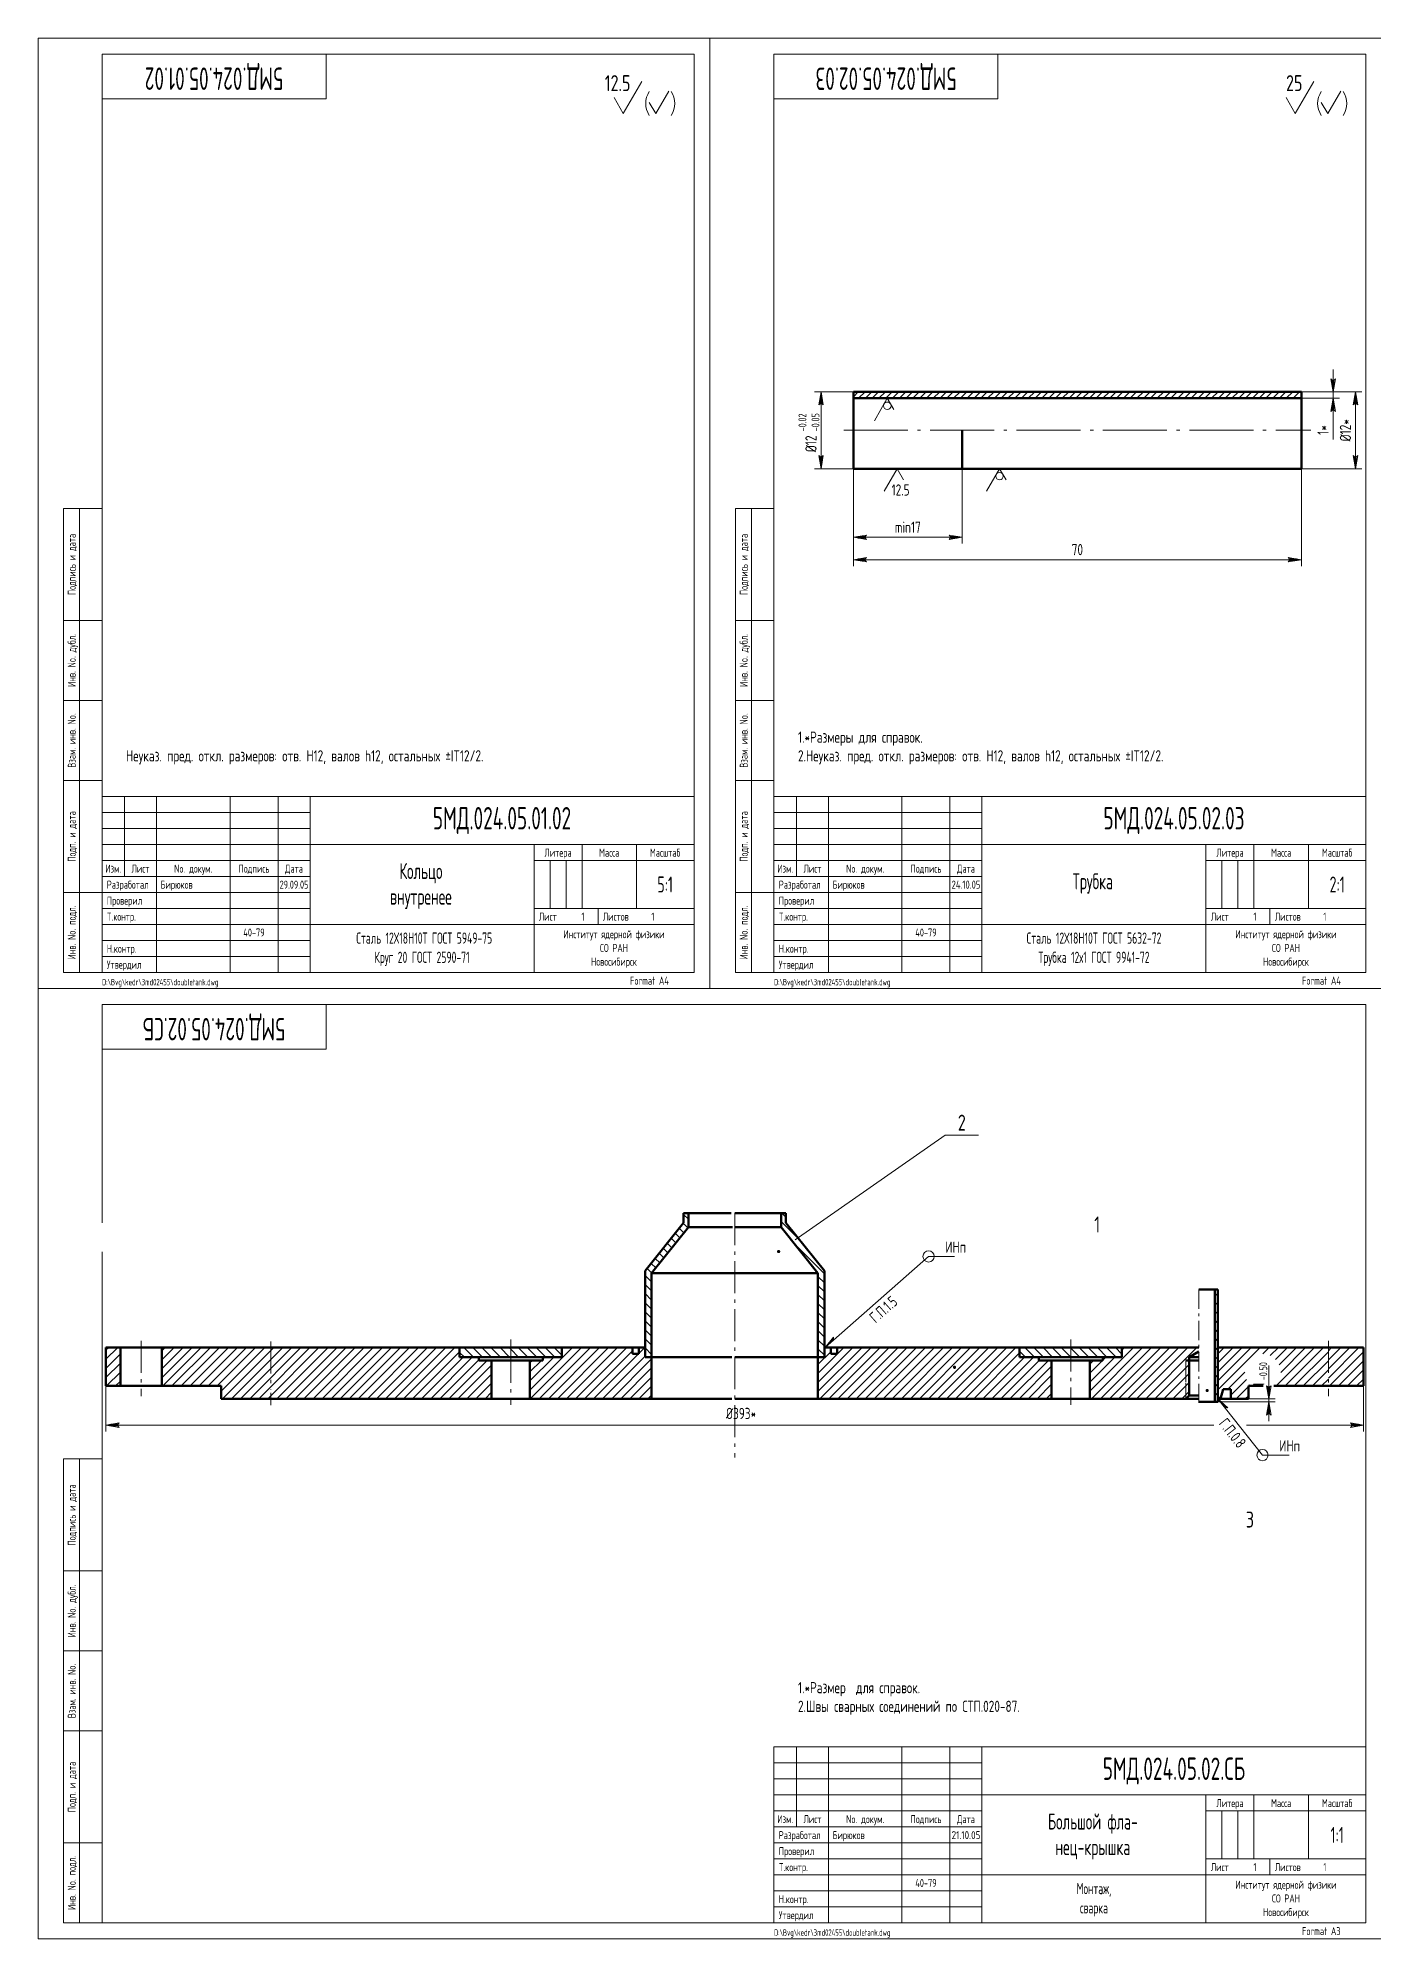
# Model space of a CAD drawing. Extents: x -414 to 4851, y -2165 to 1761.
# Drawn here: x -414 to 3, y 1014 to 1608 of the extents above; entities that cross this region are included whole.
import ezdxf
from ezdxf.enums import TextEntityAlignment as Align

# ---------------------------------------------------------------- set-up
doc = ezdxf.new("R2010")
doc.units = 0
for name, pattern in [('S-P10', [15, 10, -2, 1, -2]), ('S-P20', [27, 20, -3, 1, -3]), ('S-P6', [9.8, 6, -1.5, 0.8, -1.5])]:
    doc.linetypes.add(name, pattern=pattern)
for name, color, linetype, lineweight in [('1', 9, 'CONTINUOUS', 20), ('2', 2, 'CONTINUOUS', 50), ('DIM', 4, 'CONTINUOUS', 20), ('HATCH', 5, 'CONTINUOUS', 20), ('TR', 3, 'CONTINUOUS', 20)]:
    doc.layers.add(name, color=color, linetype=linetype, lineweight=lineweight)
doc.styles.add('SIMPLEX', font='simplex.shx', dxfattribs={"width": 0.7})
pattern_1 = [(45, (-1573.865780161137, -28.8072000388579), (-1.414213562373095, 1.414213562373095), [])]
pattern_2 = [(135, (-1573.865780161137, -28.8072000388579), (-1.414213562373095, -1.414213562373095), [])]

# ---------------------------------------------------------------- blocks, each defined once
blk = doc.blocks.new('SHTAMP1')
at = {"layer": 'DIM', "color": 2}
for p, q in [((-185, 55), (0, 55)), ((-185, 55), (-185, 0)), ((-178, 55), (-178, 29.99999999999999)), ((-168, 55), (-168, 0)), ((-145, 55), (-145, 0)), ((-130, 55), (-130, 0)), ((-120, 55), (-120, 0)), ((-120, 40), (0, 40)), ((-49.99999999999997, 40), (-50, 0)), ((-34.99999999999997, 40), (-34.99999999999997, 20)), ((-17.99999999999997, 40), (-17.99999999999997, 20.00000000000001)), ((-185, 35), (-120, 35)), ((-185, 30), (-120, 30)), ((-49.99999999999997, 35), (0, 35)), ((-50, 20), (0, 20)), ((-29.99999999999994, 20.00000000000001), (-29.99999999999997, 15)), ((-120, 15), (0, 15))]:
    blk.add_line(p, q, dxfattribs=at)
at = {"layer": 'DIM'}
for p, q in [((-185, 50), (-120, 50)), ((-185, 45), (-120, 45)), ((-185, 40), (-120, 40)), ((-44.99999999999997, 35), (-44.99999999999997, 20)), ((-39.99999999999997, 35), (-39.99999999999997, 20)), ((-185, 25), (-120, 25)), ((-185, 20), (-120, 20)), ((-185, 15), (-120, 15)), ((-185, 10), (-120, 10)), ((-185, 5), (-120, 5))]:
    blk.add_line(p, q, dxfattribs=at)
at = {"layer": 'DIM', "style": 'SIMPLEX', "width": 0.6}
blk.add_text('1', height=2.5, dxfattribs=at).set_placement((-35.17607202795625, 16.2))
at = {"layer": 'DIM', "style": 'SIMPLEX', "width": 0.6, "flags": 8}
blk.add_attdef('ОБОЗНАЧЕНИЕ2', text='', height=7, dxfattribs=at).set_placement((-117, 60), align=Align.MIDDLE)
at = {"layer": 'DIM', "style": 'SIMPLEX', "width": 0.6}
for tag, height, p in [('ОБОЗНАЧЕНИЕ', 7, (-60, 47.5)), ('МАСШТАБ', 5, (-9, 27.5))]:
    blk.add_attdef(tag, text='', height=height, dxfattribs=at).set_placement(p, align=Align.MIDDLE)
at = {"layer": 'DIM', "style": 'SIMPLEX', "width": 0.9108433734939759}
blk.add_attdef('ДАТА', text='', height=2.5, dxfattribs=at).set_placement((-129.5, 26.2), (-120.5, 26.2), align=Align.FIT)
at = {"layer": 'DIM', "style": 'SIMPLEX', "width": 0.6}
for tag, p in [('ЛИСТОВ', (-13.325, 16.2)), ('FORMAT', (-20, -3.8))]:
    blk.add_attdef(tag, p, '', height=2.5, dxfattribs=at)
blk.add_attdef('ТЕЛЕФОН', text='', height=2.5, dxfattribs=at).set_placement((-137.5, 12.5), align=Align.MIDDLE_CENTER)
at = {"layer": 'TR', "style": 'SIMPLEX', "width": 0.7}
for s, p in [('Литера', (-42.49999999999997, 36.2)), ('Масса', (-26.49999999999997, 36.2)), ('Масштаб', (-9, 36.2)), ('Изм.', (-181.5, 31.2)), ('Лист', (-173, 31.2)), ('No. докум.', (-156.5, 31.2)), ('Подпись', (-137.5, 31.2)), ('Дата', (-125, 31.2)), ('Институт ядерной физики', (-25, 10.70243239950646)), ('СО РАН', (-25, 6.416718113792172)), ('Новосибирск', (-25, 2.131003828077887))]:
    blk.add_text(s, height=2.5, dxfattribs=at).set_placement(p, align=Align.CENTER)
at = {"layer": 'TR', "style": 'SIMPLEX'}
for s, width, p in [('Разработал', 0.6, (-183.5, 26.2)), ('T.контр.', 0.7, (-183.5, 16.2)), ('Проверил', 0.7, (-183.5, 21.2)), ('Лист', 0.7, (-48.5, 16.2)), ('Листов', 0.7, (-28.49999999999997, 16.2)), ('Н.контр.', 0.7, (-183.5, 6.200000000000001)), ('Утвердил', 0.7, (-183.5, 1.200000000000001))]:
    blk.add_text(s, height=2.5, dxfattribs=dict(at, width=width)).set_placement(p)
at = {"layer": 'TR', "style": 'SIMPLEX', "width": 0.6}
for tag, height, p in [('НАИМЕНОВАНИЕ', 5, (-85.34568711718521, 29.20002082529924)), ('НАИМЕНОВАНИЕ2', 5, (-85.34568711718521, 21.20002082529924)), ('МАТЕРИАЛ', 3.5, (-85, 9)), ('СОРТАМЕНТ', 3.5, (-85, 3))]:
    blk.add_attdef(tag, text='', height=height, dxfattribs=at).set_placement(p, align=Align.CENTER)
for tag, p, height in [('РАЗРАБОТАЛ', (-166.7, 26.2), 2.5), ('ПРОВЕРИЛ', (-166.7, 21.2), 2.5), ('НОРМОКОНТРОЛЬ', (-166.7, 6.199999999999998), 2.5), ('УТВЕРДИЛ', (-166.7, 1.199999999999999), 2.5), ('ФАЙЛ', (-185, -4), 2)]:
    blk.add_attdef(tag, p, '', height=height, dxfattribs=at)
blk = doc.blocks.new('LEADR')
at = {"layer": 'DIM'}
for p, q in [((-1.170416226631389, 0.2000000000000028), (0, 0)), ((-0.9997944300187243, -0.0002412563466975826), (-1.170416226631389, 0.2000000000000028)), ((0, 0), (-1.170416226631389, -0.1999999999999886)), ((-0.4381870021173455, 0.07487712356459042), (-1.063684681848329, 0.07474016190496968)), ((0, 0), (-1, 0)), ((-1.170416226631389, -0.1999999999999886), (-0.9997944300187243, -0.0002412563466975826)), ((-0.4396274744967172, -0.07512327059271229), (-1.063870801763059, -0.07525989858129378))]:
    blk.add_line(p, q, dxfattribs=at)
blk = doc.blocks.new('SVLEADR')
at = {"layer": 'DIM'}
for p, q in [((-1.170621796612664, -0.199758743653291), (-1, 0)), ((0, 0), (-1.170621796612664, -0.199758743653291)), ((-0.3755462257252447, -0.07510924514504325), (-1.064076371744335, -0.0750186422345962))]:
    blk.add_line(p, q, dxfattribs=at)

msp = doc.modelspace()

# ---------------------------------------------------------------- hatches: boundary and pattern name
at = {"layer": 'HATCH'}
h = msp.add_hatch(dxfattribs=at)
h.set_pattern_fill('U', color=256, scale=1.5, angle=45, style=0, pattern_type=0)
h.set_pattern_definition([(45, (-1573.865780161137, -28.8072000388579), (-1.060660171779821, 1.060660171779821), [])])
h.paths.add_polyline_path([(-19.52843712107688, 1497.359407019295), (-159.5284371210771, 1497.359407019295), (-159.5284371210773, 1495.359407019295), (-19.5284371210771, 1495.359407019295)])
h = msp.add_hatch(dxfattribs=at)
h.set_pattern_fill('U', color=256, scale=2, angle=135, style=0, pattern_type=0)
h.set_pattern_definition(pattern_2)
h.paths.add_polyline_path([(-211.092351725363, 1236.352095546136), (-211.0923517253627, 1240.731132119021), (-212.592351725363, 1240.731132119021), (-212.592351725363, 1237.731132119021), (-224.592351725363, 1222.720516598767), (-224.592351725363, 1195.731132119021), (-222.592351725363, 1195.731132119021), (-222.592351725363, 1221.966922339225)])
h = msp.add_hatch(dxfattribs=at)
h.set_pattern_fill('U', color=256, scale=2, angle=135, style=0, pattern_type=0)
h.set_pattern_definition(pattern_2)
h.paths.add_polyline_path([(-180.592351725363, 1237.731132119021), (-180.592351725363, 1240.731132119021), (-182.092351725363, 1240.731132119021), (-182.092351725363, 1236.352095546136), (-170.592351725363, 1221.966922339226), (-170.592351725363, 1195.731132119021), (-168.592351725363, 1195.731132119021), (-168.592351725363, 1222.720516598767)])
h = msp.add_hatch(dxfattribs=at)
h.set_pattern_fill('U', color=256, scale=2, angle=135, style=0, pattern_type=0)
h.set_pattern_definition(pattern_2)
h.paths.add_polyline_path([(-45.59235172536296, 1216.84557915479), (-46.59235172536296, 1216.84557915479), (-46.59235172536296, 1181.731132119021), (-45.59235172536296, 1181.731132119021)])
h = msp.add_hatch(dxfattribs=at)
h.set_pattern_fill('U', color=256, scale=2, angle=45, style=0, pattern_type=0)
h.set_pattern_definition([(45, (-1683.463219080083, -44.39706941468853), (-1.414213562373095, 1.414213562373095), [])])
h.paths.add_polyline_path([(-393.092351725363, 1186.731132119021), (-388.592351725363, 1186.731132119021), (-388.592351725363, 1198.731132119021), (-393.092351725363, 1198.731132119021)])
h = msp.add_hatch(dxfattribs=at)
h.set_pattern_fill('U', color=256, scale=2, angle=45, style=0, pattern_type=0)
h.set_pattern_definition(pattern_1)
h.paths.add_polyline_path([(-375.592351725363, 1198.731132119021), (-375.592351725363, 1186.731132119021), (-357.092351725363, 1186.731132119021), (-357.092351725363, 1182.731132119021), (-289.0512339740667, 1182.731132119021), (-272.5923517253627, 1182.731132119021), (-272.5923517253627, 1194.731132119022), (-276.592351725363, 1194.731132119022), (-276.592351725363, 1195.731132119022), (-282.5923517253627, 1195.731132119022), (-282.5923517253627, 1198.731132119021), (-352.592351725363, 1198.731132119021)])
h = msp.add_hatch(dxfattribs=at)
h.set_pattern_fill('U', color=256, scale=2, angle=135, style=0, pattern_type=0)
h.set_pattern_definition(pattern_2)
h.paths.add_polyline_path([(-266.592351725363, 1195.731132119022), (-266.592351725363, 1197.69044177051), (-266.592351725363, 1198.731132119021), (-282.5923517253627, 1198.731132119021), (-282.5923517253627, 1195.731132119022)])
h = msp.add_hatch(dxfattribs=at)
h.set_pattern_fill('U', color=256, scale=2, angle=135, style=0, pattern_type=0)
h.set_pattern_definition(pattern_2)
h.paths.add_polyline_path([(-266.592351725363, 1198.731132119021), (-266.592351725363, 1197.69044177051), (-266.592351725363, 1195.731132119021), (-250.5923517253627, 1195.731132119022), (-250.5923517253627, 1198.731132119021)])
h = msp.add_hatch(dxfattribs=at)
h.set_pattern_fill('U', color=256, scale=2, angle=45, style=0, pattern_type=0)
h.set_pattern_definition(pattern_1)
h.paths.add_polyline_path([(-222.592351725363, 1195.731132119021), (-224.592351725363, 1195.731132119021), (-224.592351725363, 1198.731132119021), (-226.592351725363, 1198.731132119021), (-226.592351725363, 1196.731132119021), (-228.5923517253632, 1196.731132119021), (-228.592351725363, 1198.731132119021), (-231.592351725363, 1198.731132119021), (-250.5923517253627, 1198.731132119021), (-250.5923517253627, 1195.731132119022), (-256.592351725363, 1195.731132119022), (-256.592351725363, 1194.731132119022), (-260.5923517253627, 1194.731132119022), (-260.5923517253627, 1182.731132119021), (-222.592351725363, 1182.731132119021)])
h = msp.add_hatch(dxfattribs=at)
h.set_pattern_fill('U', color=256, scale=2, angle=45, style=0, pattern_type=0)
h.set_pattern_definition(pattern_1)
h.paths.add_polyline_path([(-97.59235172536273, 1194.731132119021), (-101.592351725363, 1194.731132119021), (-101.592351725363, 1195.731132119021), (-107.5923517253625, 1195.731132119021), (-107.592351725363, 1198.731132119021), (-161.592351725363, 1198.731132119021), (-164.592351725363, 1198.731132119021), (-164.592351725363, 1196.731132119021), (-166.592351725363, 1196.731132119021), (-166.592351725363, 1198.731132119021), (-168.592351725363, 1198.731132119021), (-168.592351725363, 1195.731132119021), (-170.592351725363, 1195.731132119021), (-170.592351725363, 1182.731132119021), (-97.5923517253625, 1182.731132119021)])
h = msp.add_hatch(dxfattribs=at)
h.set_pattern_fill('U', color=256, scale=2, angle=135, style=0, pattern_type=0)
h.set_pattern_definition(pattern_2)
h.paths.add_polyline_path([(-91.59235172536296, 1198.731132119021), (-107.5923517253625, 1198.731132119021), (-107.5923517253627, 1195.731132119021), (-91.59235172536296, 1195.731132119021)])
h = msp.add_hatch(dxfattribs=at)
h.set_pattern_fill('U', color=256, scale=2, angle=135, style=0, pattern_type=0)
h.set_pattern_definition(pattern_2)
h.paths.add_polyline_path([(-75.59235172536273, 1198.731132119021), (-91.59235172536296, 1198.731132119021), (-91.59235172536296, 1195.731132119021), (-75.5923517253625, 1195.731132119021)])
h = msp.add_hatch(dxfattribs=at)
h.set_pattern_fill('U', color=256, scale=2, angle=45, style=0, pattern_type=0)
h.set_pattern_definition(pattern_1)
h.paths.add_polyline_path([(-75.59235172536273, 1198.731132119021), (-75.59235172536273, 1195.731132119021), (-81.59235172536296, 1195.731132119021), (-81.59235172536296, 1194.731132119021), (-85.59235172536273, 1194.731132119021), (-85.59235172536273, 1182.731132119021), (-55.59235172536298, 1182.731132119021), (-54.59235172536296, 1183.731132119021), (-54.59235172536296, 1195.731132119021), (-51.59235172536296, 1197.462132119021), (-51.59235172536296, 1198.731132119021)])
h = msp.add_hatch(dxfattribs=at)
h.set_pattern_fill('U', color=256, scale=2, angle=45, style=0, pattern_type=0)
h.set_pattern_definition(pattern_1)
h.paths.add_polyline_path([(-25.98960842910537, 1191.141364971652, -0.2305861123141269), (-28.13769921575658, 1186.731132119021), (-11.09235172536296, 1186.731132119021), (-11.09235172536296, 1198.731132119021), (-45.59235172536273, 1198.731132119021), (-45.59235172536296, 1182.731132119021), (-44.79235172536301, 1182.731132119021), (-43.98850414806975, 1185.731132119021), (-41.59235172536296, 1185.731132119021), (-41.59235172536296, 1182.731132119021), (-36.09235172536296, 1182.731132119021), (-36.09235172536296, 1186.731132119021), (-35.04423216069563, 1186.731132119021, -0.2305861123141269), (-37.19232294734684, 1191.141364971652, -1)])
h = msp.add_hatch(dxfattribs=at)
h.set_pattern_fill('U', color=256, scale=2, angle=45, style=0, pattern_type=0)
h.set_pattern_definition([(45, (-1677.463219080083, -44.39706941468853), (-1.414213562373095, 1.414213562373095), [])])
h.paths.add_polyline_path([(-0.09235172536295977, 1198.731132119021), (-11.09235172536296, 1198.731132119021), (-11.09235172536296, 1186.731132119021), (-0.09235172536295977, 1186.731132119021)])

# ---------------------------------------------------------------- linework, layer by layer
at = {"layer": '1', "linetype": 'S-P20'}
msp.add_line((-162.5284371210769, 1485.359407019295), (-16.52843712107688, 1485.359407019295), dxfattribs=at)
at = {"layer": '1', "linetype": 'S-P10'}
for p, q in [((-196.592351725363, 1240.731132119021), (-196.592351725363, 1164.378509825842)), ((-382.092351725363, 1200.845694467935), (-382.092351725363, 1183.560395537328)), ((-341.592351725363, 1200.613816048931), (-341.592351725363, 1185.497222723101)), ((-266.592351725363, 1201.237035196696), (-266.592351725363, 1197.69044177051)), ((-91.59235172536296, 1201.237035196696), (-91.59235172536296, 1180.81275929767)), ((-11.09235172536296, 1200.845694467935), (-11.09235172536296, 1183.560395537328)), ((-266.592351725363, 1197.69044177051), (-266.592351725363, 1180.81275929767)), ((-341.592351725363, 1184.599209641813), (-341.592351725363, 1180.707809675194))]:
    msp.add_line(p, q, dxfattribs=at)
at = {"layer": '1', "linetype": 'S-P6'}
msp.add_line((-51.59235172536296, 1216.84557915479), (-51.59235172536296, 1180.731132119021), dxfattribs=at)
at = {"layer": '1'}
for p, q in [((-55.59235172536296, 1187.973662764211), (-55.59235172536296, 1194.731132119021)), ((-55.59235172536296, 1182.731132119021), (-55.59235172536296, 1187.605890395652))]:
    msp.add_line(p, q, dxfattribs=at)
at = {"layer": '2'}
for p, q in [((-19.52843712107688, 1497.359407019295), (-159.5284371210769, 1497.359407019295)), ((-159.5284371210769, 1497.359407019295), (-159.5284371210769, 1473.359407019295)), ((-19.52843712107688, 1473.359407019295), (-19.52843712107688, 1497.359407019295)), ((-19.52843712107688, 1495.359407019295), (-159.5284371210769, 1495.359407019295)), ((-125.5284371210769, 1485.359407019295), (-125.5284371210769, 1473.359407019295)), ((-159.5284371210769, 1473.359407019295), (-19.52843712107688, 1473.359407019295)), ((-224.592351725363, 1222.720516598767), (-212.592351725363, 1237.731132119021)), ((-222.592351725363, 1221.966922339225), (-211.092351725363, 1236.352095546136)), ((-212.592351725363, 1240.731132119021), (-212.592351725363, 1237.731132119021)), ((-197.6833086312668, 1240.731132119021), (-212.592351725363, 1240.731132119021)), ((-211.092351725363, 1236.352095546136), (-211.092351725363, 1240.731132119021)), ((-197.3153507555739, 1236.352095546136), (-211.092351725363, 1236.352095546136)), ((-180.592351725363, 1240.731132119021), (-196.592351725363, 1240.731132119021)), ((-182.092351725363, 1236.352095546136), (-196.592351725363, 1236.352095546136)), ((-182.092351725363, 1236.352095546136), (-182.092351725363, 1240.731132119021)), ((-170.592351725363, 1221.966922339225), (-182.092351725363, 1236.352095546136)), ((-180.592351725363, 1240.731132119021), (-180.592351725363, 1237.731132119021)), ((-168.592351725363, 1222.720516598767), (-180.592351725363, 1237.731132119021)), ((-224.592351725363, 1222.720516598767), (-224.592351725363, 1195.731132119021)), ((-222.592351725363, 1182.731132119021), (-222.592351725363, 1221.966922339225)), ((-170.5923517253632, 1221.966922339225), (-222.592351725363, 1221.966922339225)), ((-170.592351725363, 1182.731132119021), (-170.592351725363, 1221.966922339226)), ((-168.592351725363, 1222.720516598767), (-168.592351725363, 1195.731132119021)), ((-51.59235172536296, 1216.84557915479), (-45.59235172536296, 1216.84557915479)), ((-46.59235172536296, 1216.84557915479), (-46.59235172536296, 1181.731132119021)), ((-45.59235172536296, 1216.84557915479), (-45.59235172536296, 1181.731132119021)), ((-393.092351725363, 1198.731132119021), (-393.092351725363, 1186.731132119021)), ((-352.592351725363, 1198.731132119021), (-393.092351725363, 1198.731132119021)), ((-388.592351725363, 1198.731132119021), (-388.592351725363, 1186.731132119021)), ((-375.592351725363, 1186.731132119021), (-375.592351725363, 1198.731132119021)), ((-231.592351725363, 1198.731132119021), (-352.592351725363, 1198.731132119021)), ((-282.5923517253627, 1198.731132119022), (-282.5923517253627, 1195.731132119022)), ((-282.5923517253627, 1195.731132119022), (-250.5923517253625, 1195.731132119022)), ((-276.592351725363, 1195.731132119022), (-276.592351725363, 1194.731132119022)), ((-276.592351725363, 1194.731132119022), (-256.592351725363, 1194.731132119022)), ((-272.5923517253627, 1182.731132119022), (-272.5923517253627, 1194.731132119022)), ((-260.5923517253627, 1194.731132119022), (-260.5923517253627, 1182.731132119022)), ((-256.592351725363, 1195.731132119022), (-256.592351725363, 1194.731132119022)), ((-250.5923517253627, 1198.731132119022), (-250.5923517253627, 1195.731132119022)), ((-224.592351725363, 1198.731132119021), (-231.592351725363, 1198.731132119021)), ((-228.592351725363, 1198.731132119021), (-228.5923517253632, 1196.731132119021)), ((-226.592351725363, 1196.731132119021), (-228.592351725363, 1196.731132119021)), ((-226.592351725363, 1198.731132119021), (-226.592351725363, 1196.731132119021)), ((-197.4993296934203, 1195.731132119021), (-224.592351725363, 1195.731132119021)), ((-168.592351725363, 1195.731132119021), (-196.592351725363, 1195.731132119021)), ((-161.592351725363, 1198.731132119021), (-168.592351725363, 1198.731132119021)), ((-166.592351725363, 1198.731132119021), (-166.592351725363, 1196.731132119021)), ((-164.592351725363, 1196.731132119021), (-166.592351725363, 1196.731132119021)), ((-164.592351725363, 1198.731132119021), (-164.592351725363, 1196.731132119021)), ((-51.59235172536296, 1198.731132119021), (-161.592351725363, 1198.731132119021)), ((-107.5923517253627, 1198.731132119021), (-107.5923517253627, 1195.731132119021)), ((-103.5923517253627, 1198.731132119021), (-107.5923517253627, 1198.731132119021)), ((-107.5923517253627, 1195.731132119021), (-75.5923517253625, 1195.731132119021)), ((-101.592351725363, 1195.731132119021), (-101.592351725363, 1194.731132119021)), ((-101.592351725363, 1194.731132119021), (-81.59235172536296, 1194.731132119021)), ((-97.59235172536273, 1182.731132119021), (-97.59235172536273, 1194.731132119021)), ((-85.59235172536273, 1194.731132119021), (-85.59235172536273, 1182.731132119021)), ((-81.59235172536296, 1195.731132119021), (-81.59235172536296, 1194.731132119021)), ((-79.59235172536273, 1198.731132119021), (-75.59235172536273, 1198.731132119021)), ((-75.59235172536273, 1198.731132119021), (-75.59235172536273, 1195.731132119021)), ((-51.59235172536296, 1194.731132119021), (-55.59235172536296, 1194.731132119021)), ((-51.59235172536296, 1197.462132119021), (-54.59235172536296, 1195.731132119021)), ((-51.59235172536296, 1195.731132119021), (-54.59235172536296, 1195.731132119021)), ((-54.59235172536296, 1195.731132119021), (-54.59235172536296, 1183.731132119021)), ((-0.09235172536295977, 1198.731132119021), (-45.59235172536273, 1198.731132119021)), ((-0.09235172536295977, 1186.731132119021), (-0.09235172536295977, 1198.731132119021)), ((-393.092351725363, 1186.731132119021), (-357.092351725363, 1186.731132119021)), ((-357.092351725363, 1186.731132119021), (-357.092351725363, 1182.731132119021)), ((-357.092351725363, 1182.731132119021), (-289.0512339740667, 1182.731132119021)), ((-289.0512339740667, 1182.731132119021), (-197.4993296934203, 1182.731132119021)), ((-196.592351725363, 1182.731132119021), (-51.59235172536296, 1182.731132119021)), ((-54.59235172536296, 1183.731132119021), (-55.59235172536296, 1182.731132119021)), ((-51.59235172536296, 1183.731132119021), (-54.59235172536296, 1183.731132119021)), ((-45.59235172536296, 1182.731132119021), (-36.09235172536296, 1182.731132119021)), ((-43.98850414806975, 1185.731132119021), (-44.79235172536301, 1182.731132119021)), ((-43.98850414806975, 1185.731132119021), (-41.59235172536296, 1185.731132119021)), ((-41.59235172536296, 1182.731132119021), (-41.59235172536296, 1185.731132119021)), ((-36.09235172536296, 1182.731132119021), (-36.09235172536296, 1186.731132119021)), ((-36.09235172536296, 1186.731132119021), (-31.46356310635406, 1186.731132119021)), ((-28.1014149500138, 1186.731132119021), (-0.09235172536295977, 1186.731132119021)), ((-51.59235172536296, 1181.731132119021), (-45.59235172536296, 1181.731132119021))]:
    msp.add_line(p, q, dxfattribs=at)
at = {"layer": 'DIM'}
for p, q in [((-9.611941088186313, 1500.859407019295), (-9.611941088186313, 1504.359407019295)), ((-159.5284371210769, 1497.359407019295), (-171.6270859374702, 1497.359407019295)), ((-19.52843712107688, 1497.359407019295), (-7.611941088186313, 1497.359407019295)), ((-19.52843712107688, 1497.359407019295), (-0.6119410881863132, 1497.359407019295)), ((-9.611941088186313, 1497.359407019295), (-9.611941088186313, 1495.359407019295)), ((-169.6270859374702, 1476.859407019295), (-169.6270859374702, 1493.859407019295)), ((-19.52843712107688, 1495.359407019295), (-7.611941088186313, 1495.359407019295)), ((-9.611941088186313, 1491.859407019295), (-9.611941088186313, 1482.526073685961)), ((-2.611941088186313, 1493.859407019295), (-2.611941088186313, 1476.859407019295)), ((-159.5284371210769, 1473.359407019295), (-171.6270859374702, 1473.359407019295)), ((-159.5284371210769, 1473.359407019295), (-159.5284371210769, 1449.932366041869)), ((-159.5284371210769, 1473.359407019295), (-159.5284371210769, 1442.932366041869)), ((-125.5284371210769, 1473.359407019295), (-125.5284371210769, 1449.932366041869)), ((-19.52843712107688, 1473.359407019295), (-19.52843712107688, 1442.932366041869)), ((-19.52843712107688, 1473.359407019295), (-0.6119410881863132, 1473.359407019295)), ((-156.0284371210769, 1451.932366041869), (-129.0284371210769, 1451.932366041869)), ((-156.0284371210769, 1444.932366041869), (-23.02843712107688, 1444.932366041869)), ((-168.3541819439977, 1198.731132119021), (-136.0288445515407, 1227.216727198581)), ((-136.0288445515407, 1227.216727198581), (-127.903349771414, 1227.216727198581)), ((-29.6981969288654, 1186.231132119021), (-29.6981969288654, 1193.114465452355)), ((-393.092351725363, 1186.731132119021), (-393.092351725363, 1172.498112907411)), ((-45.59235172536296, 1182.731132119021), (-31.67194344616883, 1165.130645482494)), ((-36.09235172536296, 1182.731132119021), (-27.6981969288654, 1182.731132119021)), ((-29.6981969288654, 1181.731132119021), (-29.6981969288654, 1182.731132119021)), ((-0.09235172536295977, 1186.731132119021), (-0.09235172536295977, 1172.498112907411)), ((-45.59235172536296, 1181.731132119021), (-27.6981969288654, 1181.731132119021)), ((-29.6981969288654, 1178.231132119021), (-29.6981969288654, 1175.752471123987)), ((-393.092351725363, 1174.498112907411), (-46.86480126856031, 1174.498112907411)), ((-36.68830910643851, 1174.498112907411), (-3.59235172536296, 1174.498112907411)), ((-31.67194344616883, 1165.130645482494), (-23.34162021681936, 1165.130645482494))]:
    msp.add_line(p, q, dxfattribs=at)
at = {"layer": 'DIM', "color": 2}
for p, q in [((-406.333857353439, 1315.933691005587), (-406.333857353439, 1460.933691005587)), ((-394.333857353439, 1460.933691005587), (-406.333857353439, 1460.933691005587)), ((-401.333857353439, 1315.933691005587), (-401.333857353439, 1460.933691005587)), ((-196.333857353439, 1315.933691005587), (-196.333857353439, 1460.933691005587)), ((-184.333857353439, 1460.933691005587), (-196.333857353439, 1460.933691005587)), ((-191.333857353439, 1315.933691005587), (-191.333857353439, 1460.933691005587)), ((-394.333857353439, 1425.933691005587), (-406.333857353439, 1425.933691005587)), ((-184.333857353439, 1425.933691005587), (-196.333857353439, 1425.933691005587)), ((-394.333857353439, 1400.933691005587), (-406.333857353439, 1400.933691005587)), ((-184.333857353439, 1400.933691005587), (-196.333857353439, 1400.933691005587)), ((-394.333857353439, 1375.933691005587), (-406.333857353439, 1375.933691005587)), ((-184.333857353439, 1375.933691005587), (-196.333857353439, 1375.933691005587)), ((-394.333857353439, 1340.933691005587), (-406.333857353439, 1340.933691005587)), ((-184.333857353439, 1340.933691005587), (-196.333857353439, 1340.933691005587)), ((-394.333857353439, 1315.933691005587), (-406.333857353439, 1315.933691005587)), ((-184.333857353439, 1315.933691005587), (-196.333857353439, 1315.933691005587)), ((-406.333857353439, 1018.933691005587), (-406.333857353439, 1163.933691005587)), ((-394.333857353439, 1163.933691005587), (-406.333857353439, 1163.933691005587)), ((-401.333857353439, 1018.933691005587), (-401.333857353439, 1163.933691005587)), ((-394.333857353439, 1128.933691005587), (-406.333857353439, 1128.933691005587)), ((-394.333857353439, 1103.933691005587), (-406.333857353439, 1103.933691005587)), ((-394.333857353439, 1078.933691005587), (-406.333857353439, 1078.933691005587)), ((-394.333857353439, 1043.933691005587), (-406.333857353439, 1043.933691005587)), ((-394.333857353439, 1018.933691005587), (-406.333857353439, 1018.933691005587))]:
    msp.add_line(p, q, dxfattribs=at)
at = {"layer": 'DIM'}
for points in [[(-414.333857353439, 1310.933691005587), (-414.333857353439, 1607.933691005587), (-204.333857353439, 1607.933691005587), (-204.333857353439, 1310.933691005587)], [(-204.333857353439, 1310.933691005587), (-204.333857353439, 1607.933691005587), (5.666142646560957, 1607.933691005587), (5.666142646560957, 1310.933691005587)], [(-414.333857353439, 1013.933691005587), (-414.333857353439, 1310.933691005587), (5.666142646560957, 1310.933691005587), (5.666142646560957, 1013.933691005587)]]:
    msp.add_lwpolyline(points, close=True, dxfattribs=at)
at = {"layer": 'DIM', "color": 2}
for points in [[(-394.333857353439, 1315.933691005587), (-394.333857353439, 1602.933691005587), (-209.333857353439, 1602.933691005587), (-209.333857353439, 1315.933691005587)], [(-184.333857353439, 1315.933691005587), (-184.333857353439, 1602.933691005587), (0.6661426465609566, 1602.933691005587), (0.6661426465609566, 1315.933691005587)]]:
    msp.add_lwpolyline(points, close=True, dxfattribs=at)
for points in [[(-394.333857353439, 1588.933691005587), (-324.333857353439, 1588.933691005587), (-324.333857353439, 1602.933691005587)], [(-184.333857353439, 1588.933691005587), (-114.333857353439, 1588.933691005587), (-114.333857353439, 1602.933691005587)], [(-394.333857353439, 1237.660764762629), (-394.333857353439, 1305.933691005587), (0.6661426465609566, 1305.933691005587), (0.6661426465609566, 1018.933691005587), (-394.333857353439, 1018.933691005587), (-394.333857353439, 1228.648057035448)], [(-394.333857353439, 1291.933691005587), (-324.333857353439, 1291.933691005587), (-324.333857353439, 1305.933691005587)]]:
    msp.add_lwpolyline(points, dxfattribs=at)
at = {"layer": 'DIM', "flags": 128}
for points in [[(-234.3206086993871, 1589.333691005588), (-231.433857353439, 1584.333691005588), (-225.6603546615427, 1594.333691005588)], [(-24.32060869938709, 1589.333691005588), (-21.43385735343895, 1584.333691005588), (-15.66035466154267, 1594.333691005588)], [(-223.3045832956027, 1587.833691005588), (-221.2838573534391, 1584.333691005588), (-217.2424054691116, 1591.333691005588)], [(-13.3045832956027, 1587.833691005588), (-11.28385735343909, 1584.333691005588), (-7.242405469111645, 1591.333691005588)], [(-146.9048163248801, 1491.859407019295), (-148.9255422670437, 1495.359407019295), (-152.9669941513712, 1488.359407019295)], [(-143.8169775921733, 1469.859407019295), (-145.8377035343369, 1473.359407019295), (-149.8791554186644, 1466.359407019295)], [(-111.8269802207351, 1469.859407019295), (-113.8477061628987, 1473.359407019295), (-117.8891580472261, 1466.359407019295)], [(-177.6675181269286, 1232.391603527814), (-130.8890978199131, 1265.118423207295), (-120.3890978199131, 1265.118423207295)]]:
    msp.add_lwpolyline(points, dxfattribs=at)
for points in [[(-182.6829965075933, 1228.88536911272, 0.5, 0.5, 458.3655088838735), (-182.6817537480783, 1228.883576024388, 0, 0, 0), (-177.9107780865083, 1232.221415548396, 0, 0, 0)], [(-127.7451771978654, 1192.753357179166, 0.5, 0.5, 458.3655088839218), (-127.7436145783311, 1192.751834734694, 0, 0, 0), (-88.58720295494231, 1233.297087365807, 0, 0, 0), (-78.08720295494231, 1233.297087365807, 0, 0, 0)], [(-48.9038722389414, 1185.060960501027, 0.5, 0.5, 458.3655088839218), (-48.90601975518484, 1185.060576065126, 0, 0, 0), (-40.83454379831869, 1141.091426356875, 0, 0, 0), (-30.33454379831869, 1141.091426356875, 0, 0, 0)]]:
    msp.add_lwpolyline(points, format="xyseb", dxfattribs=at)
at = {"layer": 'DIM'}
for centre, radius in [((-148.9255422670437, 1493.024907019295), 1.1655), ((-113.8477061628987, 1471.024907019295), 1.1655), ((-136.0288445515407, 1227.216727198581), 1.75), ((-31.67194344616883, 1165.130645482494), 1.75)]:
    msp.add_circle(centre, radius, dxfattribs=at)
for centre, start, end in [((-217.7838573534391, 1587.483691005588), 146.0000000000001, 214.0000000000001), ((-221.9838573534389, 1587.483691005588), 325.9999999999999, 33.99999999999987), ((-7.783857353439089, 1587.483691005588), 146.0000000000001, 214.0000000000001), ((-11.98385735343891, 1587.483691005588), 325.9999999999999, 33.99999999999987)]:
    msp.add_arc(centre, 6.649999999999909, start, end, dxfattribs=at)

# ---------------------------------------------------------------- block references
ref = msp.add_blockref('SHTAMP1', (-209.333857353439, 1315.933691005587), dxfattribs=at)
ref.add_attrib('ФАЙЛ', 'D:\\Bvg\\kedr\\3md02455\\doubletank.dwg', (-394.333857353439, 1311.933691005587), dxfattribs={"layer": 'TR', "height": 2, "style": 'SIMPLEX', "width": 0.6})
ref.add_attrib('РАЗРАБОТАЛ', 'Бирюков', (-376.0338573534391, 1342.133691005587), dxfattribs={"layer": 'TR', "height": 2.5, "style": 'SIMPLEX', "width": 0.6})
ref.add_attrib('ТЕЛЕФОН', '40-79', dxfattribs={"height": 2.5, "style": 'SIMPLEX', "width": 0.6}).set_placement((-346.833857353439, 1328.433691005587), align=Align.MIDDLE_CENTER)
ref.add_attrib('ДАТА', '29.09.05', dxfattribs={"height": 2.5, "style": 'SIMPLEX', "width": 0.564179104477612}).set_placement((-338.833857353439, 1342.133691005587), (-329.833857353439, 1342.133691005587), align=Align.FIT)
ref.add_attrib('ОБОЗНАЧЕНИЕ', '5МД.024.05.01.02', dxfattribs={"height": 7, "style": 'SIMPLEX', "width": 0.6}).set_placement((-269.333857353439, 1363.433691005587), align=Align.MIDDLE)
ref.add_attrib('МАСШТАБ', '5:1', dxfattribs={"height": 5, "style": 'SIMPLEX', "width": 0.6}).set_placement((-218.333857353439, 1343.433691005587), align=Align.MIDDLE)
ref.add_attrib('НАИМЕНОВАНИЕ', 'Кольцо', dxfattribs={"layer": 'TR', "height": 5, "style": 'SIMPLEX', "width": 0.6}).set_placement((-294.6795444706243, 1345.133691005587), align=Align.CENTER)
ref.add_attrib('НАИМЕНОВАНИЕ2', 'внутренее', dxfattribs={"layer": 'TR', "height": 5, "style": 'SIMPLEX', "width": 0.6}).set_placement((-294.6795444706243, 1337.133711830887), align=Align.CENTER)
ref.add_attrib('МАТЕРИАЛ', ' Сталь 12Х18Н10Т ГОСТ 5949-75', dxfattribs={"layer": 'TR', "height": 3.5, "style": 'SIMPLEX', "width": 0.6}).set_placement((-294.333857353439, 1324.933691005587), align=Align.CENTER)
ref.add_attrib('СОРТАМЕНТ', 'Круг 20 ГОСТ 2590-71', dxfattribs={"layer": 'TR', "height": 3.5, "style": 'SIMPLEX', "width": 0.6}).set_placement((-294.333857353439, 1318.933691005587), align=Align.CENTER)
ref.add_attrib('ЛИСТОВ', '1', (-222.6588573534391, 1332.133691005587), dxfattribs={"height": 2.5, "style": 'SIMPLEX', "width": 0.6})
ref.add_attrib('FORMAT', 'Format A4', (-229.333857353439, 1312.133691005587), dxfattribs={"height": 2.5, "style": 'SIMPLEX', "width": 0.6})
ref.add_attrib('ОБОЗНАЧЕНИЕ2', '5МД.024.05.01.02', dxfattribs={"height": 7, "rotation": 180, "style": 'SIMPLEX', "width": 0.6, "flags": 8}).set_placement((-359.333857353439, 1595.933691005587), align=Align.MIDDLE)
ref = msp.add_blockref('SHTAMP1', (0.6661426465609566, 1315.933691005587), dxfattribs=at)
ref.add_attrib('ФАЙЛ', 'D:\\Bvg\\kedr\\3md02455\\doubletank.dwg', (-184.333857353439, 1311.933691005587), dxfattribs={"layer": 'TR', "height": 2, "style": 'SIMPLEX', "width": 0.6})
ref.add_attrib('РАЗРАБОТАЛ', 'Бирюков', (-166.0338573534391, 1342.133691005587), dxfattribs={"layer": 'TR', "height": 2.5, "style": 'SIMPLEX', "width": 0.6})
ref.add_attrib('ТЕЛЕФОН', '40-79', dxfattribs={"height": 2.5, "style": 'SIMPLEX', "width": 0.6}).set_placement((-136.833857353439, 1328.433691005587), align=Align.MIDDLE_CENTER)
ref.add_attrib('ДАТА', '24.10.05', dxfattribs={"height": 2.5, "style": 'SIMPLEX', "width": 0.5815384615384617}).set_placement((-128.833857353439, 1342.133691005587), (-119.833857353439, 1342.133691005587), align=Align.FIT)
ref.add_attrib('ОБОЗНАЧЕНИЕ', '5МД.024.05.02.03', dxfattribs={"height": 7, "style": 'SIMPLEX', "width": 0.6}).set_placement((-59.33385735343904, 1363.433691005587), align=Align.MIDDLE)
ref.add_attrib('МАСШТАБ', '2:1', dxfattribs={"height": 5, "style": 'SIMPLEX', "width": 0.6}).set_placement((-8.333857353439043, 1343.433691005587), align=Align.MIDDLE)
ref.add_attrib('НАИМЕНОВАНИЕ', 'Трубка', dxfattribs={"layer": 'TR', "height": 5, "style": 'SIMPLEX', "width": 0.6}).set_placement((-84.67954447062425, 1341.933691005587), align=Align.CENTER)
ref.add_attrib('МАТЕРИАЛ', 'Сталь 12Х18Н10Т ГОСТ 5632-72', dxfattribs={"layer": 'TR', "height": 3.5, "style": 'SIMPLEX', "width": 0.6}).set_placement((-84.33385735343904, 1324.933691005587), align=Align.CENTER)
ref.add_attrib('СОРТАМЕНТ', 'Трубка 12х1 ГОСТ 9941-72', dxfattribs={"layer": 'TR', "height": 3.5, "style": 'SIMPLEX', "width": 0.6}).set_placement((-84.33385735343904, 1318.933691005587), align=Align.CENTER)
ref.add_attrib('ЛИСТОВ', '1', (-12.65885735343909, 1332.133691005587), dxfattribs={"height": 2.5, "style": 'SIMPLEX', "width": 0.6})
ref.add_attrib('FORMAT', 'Format A4', (-19.33385735343904, 1312.133691005587), dxfattribs={"height": 2.5, "style": 'SIMPLEX', "width": 0.6})
ref.add_attrib('ОБОЗНАЧЕНИЕ2', '5МД.024.05.02.03', dxfattribs={"height": 7, "rotation": 180, "style": 'SIMPLEX', "width": 0.6, "flags": 8}).set_placement((-149.333857353439, 1595.933691005587), align=Align.MIDDLE)
at = {"layer": 'DIM', "xscale": 3.5, "yscale": 3.5, "zscale": 3.5}
for name, p, rotation in [('LEADR', (-169.6270859374702, 1497.359407019295), 90), ('LEADR', (-9.611941088186313, 1497.359407019295), 270), ('LEADR', (-2.611941088186313, 1497.359407019295), 90), ('LEADR', (-9.611941088186313, 1495.359407019295), 90), ('LEADR', (-169.6270859374702, 1473.359407019295), 270), ('LEADR', (-2.611941088186313, 1473.359407019295), 270), ('LEADR', (-159.5284371210769, 1451.932366041869), 180), ('LEADR', (-159.5284371210769, 1444.932366041869), 180), ('SVLEADR', (-168.3541819439977, 1198.731132119021), 221.3870090505675), ('SVLEADR', (-45.59235172536296, 1182.731132119021), 128.340839583276), ('LEADR', (-29.6981969288654, 1182.731132119021), 270), ('LEADR', (-29.6981969288654, 1181.731132119021), 90)]:
    msp.add_blockref(name, p, dxfattribs=dict(at, rotation=rotation))
at = {"layer": 'DIM', "yscale": 3.5, "zscale": 3.5}
for p, xscale in [((-125.5284371210769, 1451.932366041869), 3.5), ((-19.52843712107688, 1444.932366041869), 3.5), ((-393.092351725363, 1174.498112907411), -3.5), ((-0.09235172536295977, 1174.498112907411), 3.5)]:
    msp.add_blockref('LEADR', p, dxfattribs=dict(at, xscale=xscale))
at = {"layer": 'DIM'}
ref = msp.add_blockref('SHTAMP1', (0.6661426465609566, 1018.933691005587), dxfattribs=at)
ref.add_attrib('ФАЙЛ', 'D:\\Bvg\\kedr\\3md02455\\doubletank.dwg', (-184.333857353439, 1014.933691005587), dxfattribs={"layer": 'TR', "height": 2, "style": 'SIMPLEX', "width": 0.6})
ref.add_attrib('РАЗРАБОТАЛ', 'Бирюков', (-166.0338573534391, 1045.133691005587), dxfattribs={"layer": 'TR', "height": 2.5, "style": 'SIMPLEX', "width": 0.6})
ref.add_attrib('ТЕЛЕФОН', '40-79', dxfattribs={"height": 2.5, "style": 'SIMPLEX', "width": 0.6}).set_placement((-136.833857353439, 1031.433691005587), align=Align.MIDDLE_CENTER)
ref.add_attrib('ДАТА', '21.10.05', dxfattribs={"height": 2.5, "style": 'SIMPLEX', "width": 0.6000000000000002}).set_placement((-128.833857353439, 1045.133691005587), (-119.833857353439, 1045.133691005587), align=Align.FIT)
ref.add_attrib('ОБОЗНАЧЕНИЕ', '5MД.024.05.02.СБ', dxfattribs={"height": 7, "style": 'SIMPLEX', "width": 0.6}).set_placement((-59.33385735343904, 1066.433691005587), align=Align.MIDDLE)
ref.add_attrib('МАСШТАБ', '1:1', dxfattribs={"height": 5, "style": 'SIMPLEX', "width": 0.6}).set_placement((-8.333857353439043, 1046.433691005587), align=Align.MIDDLE)
ref.add_attrib('НАИМЕНОВАНИЕ', 'Большой фла-', dxfattribs={"layer": 'TR', "height": 5, "style": 'SIMPLEX', "width": 0.6}).set_placement((-84.67954447062425, 1048.133691005587), align=Align.CENTER)
ref.add_attrib('НАИМЕНОВАНИЕ2', 'нец-крышка', dxfattribs={"layer": 'TR', "height": 5, "style": 'SIMPLEX', "width": 0.6}).set_placement((-84.67954447062425, 1040.133711830887), align=Align.CENTER)
ref.add_attrib('МАТЕРИАЛ', 'Монтаж,', dxfattribs={"layer": 'TR', "height": 3.5, "style": 'SIMPLEX', "width": 0.6}).set_placement((-84.33385735343904, 1027.933691005587), align=Align.CENTER)
ref.add_attrib('СОРТАМЕНТ', 'сварка', dxfattribs={"layer": 'TR', "height": 3.5, "style": 'SIMPLEX', "width": 0.6}).set_placement((-84.33385735343904, 1021.933691005587), align=Align.CENTER)
ref.add_attrib('ЛИСТОВ', '1', (-12.65885735343909, 1035.133691005587), dxfattribs={"height": 2.5, "style": 'SIMPLEX', "width": 0.6})
ref.add_attrib('FORMAT', 'Format A3', (-19.33385735343904, 1015.133691005587), dxfattribs={"height": 2.5, "style": 'SIMPLEX', "width": 0.6})
ref.add_attrib('ОБОЗНАЧЕНИЕ2', '5MД.024.05.02.СБ', dxfattribs={"height": 7, "rotation": 180, "style": 'SIMPLEX', "width": 0.6, "flags": 8}).set_placement((-359.333857353439, 1298.933691005587), align=Align.MIDDLE)

# ---------------------------------------------------------------- texts
at = {"layer": '2', "style": 'SIMPLEX', "width": 0.7}
msp.add_text('%%c393*', height=3.5, dxfattribs=at).set_placement((-199.3360555534355, 1176.398112907411))
at = {"layer": 'DIM', "style": 'SIMPLEX', "width": 0.7}
for s, p in [('12.5', (-229.183857353439, 1591.333691005588)), ('25', (-19.18385735343895, 1591.333691005588))]:
    msp.add_text(s, height=5, dxfattribs=at).set_placement(p, align=Align.RIGHT)
msp.add_text('-0.02', height=2.4745, rotation=90, dxfattribs=at).set_placement((-173.4770859374703, 1485.030990352628), align=Align.BOTTOM_LEFT)
for s, p in [('-0.05', (-172.6020859374703, 1485.030990352628)), ('-0.50', (-32.67319692886554, 1188.527715452354))]:
    msp.add_text(s, height=2.4745, rotation=90, dxfattribs=at).set_placement(p, align=Align.TOP_LEFT)
msp.add_text('12.5', height=3.5, rotation=359.9999999999978, dxfattribs=at).set_placement((-147.5877035343369, 1464.959407019295))
for s, p in [('Подпись и дата', (-402.5338573534391, 1443.433691005587)), ('Подпись и дата', (-192.5338573534391, 1443.433691005587)), ('Инв. No. дубл.', (-402.5338573534391, 1413.433691005587)), ('Инв. No. дубл.', (-192.5338573534391, 1413.433691005587)), ('Взам. инв. No.', (-402.5338573534391, 1388.433691005587)), ('Взам. инв. No.', (-192.5338573534391, 1388.433691005587)), ('Подп. и дата', (-402.5338573534391, 1358.433691005587)), ('Подп. и дата', (-192.5338573534391, 1358.433691005587)), ('Инв. No. подл.', (-402.5338573534391, 1328.433691005587)), ('Инв. No. подл.', (-192.5338573534391, 1328.433691005587)), ('Подпись и дата', (-402.5338573534391, 1146.433691005587)), ('Инв. No. дубл.', (-402.5338573534391, 1116.433691005587)), ('Взам. инв. No.', (-402.5338573534391, 1091.433691005587)), ('Подп. и дата', (-402.5338573534391, 1061.433691005587)), ('Инв. No. подл.', (-402.5338573534391, 1031.433691005587))]:
    msp.add_text(s, height=2.5, rotation=90, dxfattribs=at).set_placement(p, align=Align.CENTER)
for s, p in [('2', (-125.6390978199131, 1266.518423207295)), ('1', (-83.33720295494231, 1234.697087365807)), ('3', (-35.58454379831869, 1142.491426356876))]:
    msp.add_text(s, height=5, dxfattribs=at).set_placement(p, align=Align.CENTER)
at = {"layer": 'DIM', "char_height": 3.5, "attachment_point": 5, "rotation": 90, "style": 'SIMPLEX'}
for s, insert in [('\\A1;1*', (-12.7619410881864, 1485.442740352628)), ('\\A1;%%c12*', (-5.761941088186404, 1485.359407019295)), ('\\A1;%%c12', (-172.7770859374702, 1481.122657019295)), ('\\A1;1', (-32.84819692886549, 1187.186048785688))]:
    msp.add_mtext(s, dxfattribs=dict(at, insert=insert))
at = {"layer": 'DIM', "char_height": 3.5, "attachment_point": 5, "style": 'SIMPLEX'}
for s, insert in [('\\A1;min17', (-142.5284371210769, 1455.082366041869)), ('\\A1;70', (-89.52843712107688, 1448.082366041869))]:
    msp.add_mtext(s, dxfattribs=dict(at, insert=insert))
at = {"layer": 'TR', "style": 'SIMPLEX', "width": 0.7}
for p in [(-130.7788445515407, 1228.382227198581), (-26.42194344616883, 1166.296145482494)]:
    msp.add_text('ИНп', height=3.5, dxfattribs=at).set_placement(p)
for s, rotation, p in [('Г.П.1.5', 41.38700905056754, (-148.9952233509737, 1209.346792889165)), ('Г.П.0.8', 308.340839583276, (-42.4240122517308, 1170.931863524938))]:
    msp.add_text(s, height=3.5, rotation=rotation, dxfattribs=at).set_placement(p, align=Align.CENTER)
at = {"layer": 'TR', "char_height": 3.5, "width": 170, "attachment_point": 7, "style": 'SIMPLEX'}
for s, insert in [('\\A1;1.*Размеры для справок.\\P2.Неуказ. пред. откл. размеров: отв. H12, валов h12, остальных ±IT12/2.', (-176.833857353439, 1380.933691005587)), ('\\A1;Неуказ. пред. откл. размеров: отв. H12, валов h12, остальных ±IT12/2.', (-386.833857353439, 1380.933691005587)), ('\\A1;1.*Размер  для справок.\\P2.Швы сварных соединений по СТП.020-87.', (-176.833857353439, 1083.933691005587))]:
    msp.add_mtext(s, dxfattribs=dict(at, insert=insert))

doc.saveas('drawing.dxf')
